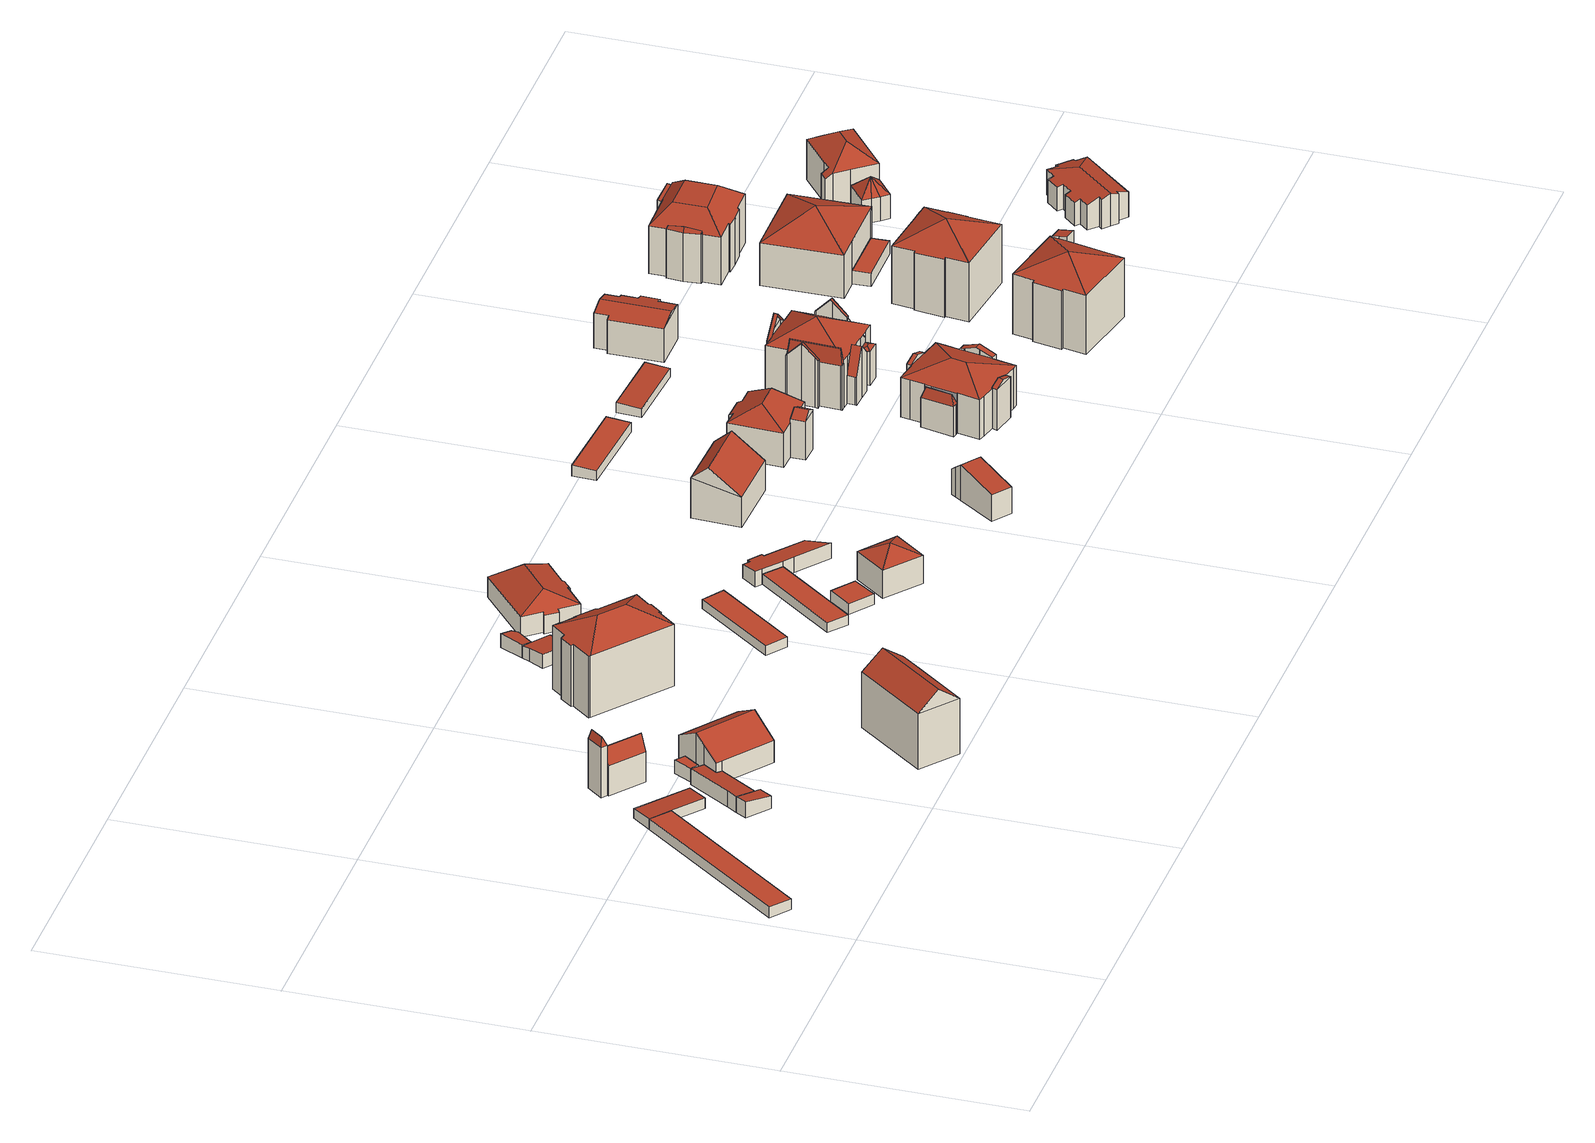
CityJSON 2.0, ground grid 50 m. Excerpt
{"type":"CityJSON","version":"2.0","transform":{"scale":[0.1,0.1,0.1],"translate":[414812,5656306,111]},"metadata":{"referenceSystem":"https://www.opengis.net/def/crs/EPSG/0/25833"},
"CityObjects":{
"building1":{"type":"Building","attributes":{"Dachtyp_tdc":"tdcPolyFlatRoof","Gemeindeschluessel":14612000,"Dachneigung":0,"QualitaetDacherkennung":62,"Geometrietyp2DReferenz":"3000","measuredHeight":2.33,"function":"31001_2463","roofType":"1000"},"geometry":[{"type":"Solid","lod":"2","boundaries":[[[[0,1,2,3]],[[1,4,5,2]],[[4,6,7,5]],[[6,0,3,7]],[[6,4,1,0]],[[3,2,5,7]]]],"semantics":{"surfaces":[{"type":"WallSurface"},{"type":"RoofSurface"},{"type":"GroundSurface"}],"values":[[0,0,0,0,1,2]]}}]},
"building2":{"type":"Building","attributes":{"Dachtyp_tdc":"tdcPolyFlatRoof","Gemeindeschluessel":14612000,"Dachneigung":3.38,"QualitaetDacherkennung":82,"Geometrietyp2DReferenz":"3000","measuredHeight":2.4,"function":"31001_2463","roofType":"2100"},"geometry":[{"type":"Solid","lod":"2","boundaries":[[[[6,8,9,7]],[[8,10,11,9]],[[10,12,13,11]],[[12,0,3,13]],[[0,6,7,3]],[[0,12,10,8,6]],[[7,9,11,13,3]]]],"semantics":{"surfaces":[{"type":"WallSurface"},{"type":"RoofSurface"},{"type":"GroundSurface"}],"values":[[0,0,0,0,0,1,2]]}}]},
"building3":{"type":"Building","attributes":{"Dachtyp_tdc":"tdcPolyFlatRoof","Gemeindeschluessel":14612000,"Dachneigung":6.93,"QualitaetDacherkennung":72,"Geometrietyp2DReferenz":"3000","measuredHeight":3.53,"function":"31001_9998","roofType":"2100"},"geometry":[{"type":"Solid","lod":"2","boundaries":[[[[14,15,16,17]],[[15,18,19,16]],[[18,20,21,19]],[[20,22,23,21]],[[22,14,17,23]],[[22,20,18,15,14]],[[17,16,19,21,23]]]],"semantics":{"surfaces":[{"type":"WallSurface"},{"type":"RoofSurface"},{"type":"GroundSurface"}],"values":[[0,0,0,0,0,1,2]]}}]},
"building4":{"type":"Building","attributes":{"Dachtyp_tdc":"tdcPolyFlatRoof","Gemeindeschluessel":14612000,"Dachneigung":7.24,"QualitaetDacherkennung":75,"Geometrietyp2DReferenz":"3000","measuredHeight":3.55,"function":"31001_9998","roofType":"2100"},"geometry":[{"type":"Solid","lod":"2","boundaries":[[[[24,18,19,25]],[[18,26,16,19]],[[26,27,28,16]],[[27,29,30,28]],[[29,31,32,30]],[[31,33,34,32]],[[33,35,36,34]],[[35,24,25,36]],[[35,33,31,29,27,26,18,24]],[[25,19,16,28,30,32,34,36]]]],"semantics":{"surfaces":[{"type":"WallSurface"},{"type":"RoofSurface"},{"type":"GroundSurface"}],"values":[[0,0,0,0,0,0,0,0,1,2]]}}]},
"building5":{"type":"Building","attributes":{"Dachtyp_tdc":"tdcFreeFormRoof","Gemeindeschluessel":14612000,"Dachneigung":65.72,"QualitaetDacherkennung":9,"Geometrietyp2DReferenz":"3000","measuredHeight":13.02,"function":"31001_9998","roofType":"5000"},"geometry":[{"type":"Solid","lod":"2","boundaries":[[[[37,38,39,40]],[[38,41,42,39]],[[41,43,44,42]],[[43,37,40,44]],[[45,43,41]],[[46,45,41,38]],[[46,38,37]],[[45,46,37,43]],[[40,39,42,44]]]],"semantics":{"surfaces":[{"type":"WallSurface"},{"type":"RoofSurface"},{"type":"GroundSurface"}],"values":[[0,0,0,0,1,1,0,1,2]]}}]},
"building6":{"type":"Building","attributes":{"Dachtyp_tdc":"tdcFreeFormRoof","Gemeindeschluessel":14612000,"Dachneigung":68.62,"QualitaetDacherkennung":9,"Geometrietyp2DReferenz":"3000","measuredHeight":10.22,"function":"31001_9998","roofType":"5000"},"geometry":[{"type":"Solid","lod":"2","boundaries":[[[[47,48,42,49]],[[48,50,39,42]],[[50,51,52,39]],[[51,53,54,52]],[[53,47,49,54]],[[55,51,50,56]],[[53,55,56,48,47]],[[50,48,56]],[[53,51,55]],[[49,42,39,52,54]]]],"semantics":{"surfaces":[{"type":"WallSurface"},{"type":"RoofSurface"},{"type":"GroundSurface"}],"values":[[0,0,0,0,0,1,1,0,0,2]]}}]},
"building7":{"type":"Building","attributes":{"Dachtyp_tdc":"tdcPolyFlatRoof","Gemeindeschluessel":14612000,"Dachneigung":0,"QualitaetDacherkennung":69,"Geometrietyp2DReferenz":"3000","measuredHeight":3.12,"function":"31001_9998","roofType":"1000"},"geometry":[{"type":"Solid","lod":"2","boundaries":[[[[29,57,58,59]],[[57,60,61,58]],[[60,62,63,61]],[[62,29,59,63]],[[62,60,57,29]],[[59,58,61,63]]]],"semantics":{"surfaces":[{"type":"WallSurface"},{"type":"RoofSurface"},{"type":"GroundSurface"}],"values":[[0,0,0,0,1,2]]}}]},
"building8":{"type":"Building","attributes":{"Dachtyp_tdc":"tdcGableRoof","Gemeindeschluessel":14612000,"Dachneigung":30.15,"QualitaetDacherkennung":84,"Geometrietyp2DReferenz":"3000","measuredHeight":8.69,"function":"31001_9998","roofType":"3100"},"geometry":[{"type":"Solid","lod":"2","boundaries":[[[[64,65,66,67]],[[65,68,69,66]],[[68,70,71,69]],[[70,72,73,71]],[[72,74,75,73]],[[74,76,77,75]],[[76,78,79,77]],[[78,64,67,79]],[[74,72,70,68,65,64]],[[64,78,76,74]],[[67,66,69,71,73,75,77,79]]]],"semantics":{"surfaces":[{"type":"WallSurface"},{"type":"RoofSurface"},{"type":"GroundSurface"}],"values":[[0,0,0,0,0,0,0,0,1,1,2]]}}]},
"building9":{"type":"Building","attributes":{"Dachtyp_tdc":"tdcFreeFormRoof","Gemeindeschluessel":14612000,"Dachneigung":37.11,"QualitaetDacherkennung":81,"Geometrietyp2DReferenz":"3000","measuredHeight":16.28,"function":"31001_9998","roofType":"5000"},"geometry":[{"type":"Solid","lod":"2","boundaries":[[[[80,81,82,83]],[[81,84,85,82]],[[84,86,87,85]],[[86,88,89,87]],[[88,90,91,89]],[[90,92,93,91]],[[92,80,83,93]],[[94,95,81,80]],[[86,84,95,94,92,90,88]],[[80,92,94]],[[84,81,95]],[[83,82,85,87,89,91,93]]]],"semantics":{"surfaces":[{"type":"WallSurface"},{"type":"RoofSurface"},{"type":"GroundSurface"}],"values":[[0,0,0,0,0,0,0,1,1,0,0,2]]}}]},
"building10":{"type":"Building","attributes":{"Dachtyp_tdc":"tdcHipRoof","Gemeindeschluessel":14612000,"Dachneigung":28.45,"QualitaetDacherkennung":73,"Geometrietyp2DReferenz":"3000","measuredHeight":17.47,"function":"31001_9998","roofType":"3200"},"geometry":[{"type":"Solid","lod":"2","boundaries":[[[[96,97,98,99]],[[97,100,101,98]],[[100,102,103,101]],[[102,104,105,103]],[[104,106,107,105]],[[106,108,109,107]],[[108,110,111,109]],[[110,112,113,111]],[[112,114,115,113]],[[114,116,117,115]],[[116,118,119,117]],[[118,120,121,119]],[[120,122,123,121]],[[122,124,125,123]],[[124,126,127,125]],[[126,128,129,127]],[[128,130,131,129]],[[130,132,133,131]],[[132,134,135,133]],[[134,96,99,135]],[[130,128,126,124,122,120,118,136]],[[116,114,112,110,108,106,137]],[[118,116,137,136]],[[106,104,102,100,97,96,134,132,130,136,137]],[[99,98,101,103,105,107,109,111,113,115,117,119,121,123,125,127,129,131,133,135]]]],"semantics":{"surfaces":[{"type":"WallSurface"},{"type":"RoofSurface"},{"type":"GroundSurface"}],"values":[[0,0,0,0,0,0,0,0,0,0,0,0,0,0,0,0,0,0,0,0,1,1,1,1,2]]}}]},
"building11":{"type":"Building","attributes":{"Dachtyp_tdc":"tdcPolyFlatRoof","Gemeindeschluessel":14612000,"Dachneigung":4.74,"QualitaetDacherkennung":60,"Geometrietyp2DReferenz":"3000","measuredHeight":3.16,"function":"31001_9998","roofType":"2100"},"geometry":[{"type":"Solid","lod":"2","boundaries":[[[[138,139,140,141,142,143,144,145,146]],[[147,148,149,150,151,152,153,154,155]],[[146,145,148,147]],[[145,144,149,148]],[[144,143,150,149]],[[143,142,151,150]],[[142,141,152,151]],[[141,140,153,152]],[[140,139,154,153]],[[139,138,155,154]],[[138,146,147,155]]]],"semantics":{"surfaces":[{"type":"RoofSurface"},{"type":"GroundSurface"},{"type":"WallSurface"}],"values":[[0,1,2,2,2,2,2,2,2,2,2]]}}]},
"building12":{"type":"Building","attributes":{"Dachtyp_tdc":"tdcPolyFlatRoof","Gemeindeschluessel":14612000,"Dachneigung":6.31,"QualitaetDacherkennung":69,"Geometrietyp2DReferenz":"3000","measuredHeight":3.09,"function":"31001_9998","roofType":"2100"},"geometry":[{"type":"Solid","lod":"2","boundaries":[[[[156,157,150,151]],[[157,158,159,150]],[[158,160,161,159]],[[160,162,163,161]],[[162,156,151,163]],[[162,160,158,157,156]],[[151,150,159,161,163]]]],"semantics":{"surfaces":[{"type":"WallSurface"},{"type":"RoofSurface"},{"type":"GroundSurface"}],"values":[[0,0,0,0,0,1,2]]}}]},
"building13":{"type":"Building","attributes":{"Dachtyp_tdc":"tdcPolyFlatRoof","Gemeindeschluessel":14612000,"Dachneigung":2.69,"QualitaetDacherkennung":79,"Geometrietyp2DReferenz":"3000","measuredHeight":2.33,"function":"31001_2463","roofType":"2100"},"geometry":[{"type":"Solid","lod":"2","boundaries":[[[[164,165,166,167]],[[165,168,169,166]],[[168,170,171,169]],[[170,164,167,171]],[[170,168,165,164]],[[167,166,169,171]]]],"semantics":{"surfaces":[{"type":"WallSurface"},{"type":"RoofSurface"},{"type":"GroundSurface"}],"values":[[0,0,0,0,1,2]]}}]},
"building14":{"type":"Building","attributes":{"Gemeindeschluessel":14612000,"Geometrietyp2DReferenz":"3000","function":"31001_9998","roofType":"9999"},"children":["building14-1","building14-2"]},
"building14-1":{"type":"BuildingPart","attributes":{"Dachtyp_tdc":"tdcHipRoof","Dachneigung":27.41,"QualitaetDacherkennung":85,"Geometrietyp2DReferenz":"3000","measuredHeight":7.79,"roofType":"3200"},"parents":["building14"],"geometry":[{"type":"MultiSurface","lod":"2","boundaries":[[[172,173,174,175]],[[173,176,177,174]],[[176,178,179,177]],[[178,180,181,179]],[[180,182,183,181]],[[182,184,185,183]],[[184,186,187,185]],[[186,188,189,187]],[[188,190,191,189]],[[190,192,193,191]],[[194,195,196,197]],[[195,198,199,196]],[[198,200,201,199]],[[200,172,175,201]],[[186,184,182,180,178,176,202]],[[195,194,192,190,188,203]],[[176,173,172,200,198,195,203,202]],[[188,186,202,203]],[[175,174,177,179,181,183,185,187,189,191,193,197,196,199,201]]],"semantics":{"surfaces":[{"type":"WallSurface"},{"type":"RoofSurface"},{"type":"GroundSurface"}],"values":[0,0,0,0,0,0,0,0,0,0,0,0,0,0,1,1,1,1,2]}}]},
"building14-2":{"type":"BuildingPart","attributes":{"Dachtyp_tdc":"tdcPolyFlatRoof","Dachneigung":28.99,"QualitaetDacherkennung":50,"Geometrietyp2DReferenz":"3000","measuredHeight":4.67,"roofType":"2100"},"parents":["building14"],"geometry":[{"type":"MultiSurface","lod":"2","boundaries":[[[204,205,206,193,192]],[[205,207,208,206]],[[207,209,194,197,208]],[[209,207,205,204]],[[193,206,208,197]]],"semantics":{"surfaces":[{"type":"WallSurface"},{"type":"RoofSurface"},{"type":"GroundSurface"}],"values":[0,0,0,1,2]}}]},
"building15":{"type":"Building","attributes":{"Dachtyp_tdc":"tdcPolyFlatRoof","Gemeindeschluessel":14612000,"Dachneigung":0,"QualitaetDacherkennung":70,"Geometrietyp2DReferenz":"3000","measuredHeight":2.24,"function":"31001_2463","roofType":"1000"},"geometry":[{"type":"Solid","lod":"2","boundaries":[[[[210,211,212,213]],[[211,214,215,212]],[[214,216,217,215]],[[216,210,213,217]],[[216,214,211,210]],[[213,212,215,217]]]],"semantics":{"surfaces":[{"type":"WallSurface"},{"type":"RoofSurface"},{"type":"GroundSurface"}],"values":[[0,0,0,0,1,2]]}}]},
"building16":{"type":"Building","attributes":{"Dachtyp_tdc":"tdcPolyFlatRoof","Gemeindeschluessel":14612000,"Dachneigung":0,"QualitaetDacherkennung":82,"Geometrietyp2DReferenz":"3000","measuredHeight":2.35,"function":"31001_9998","roofType":"1000"},"geometry":[{"type":"Solid","lod":"2","boundaries":[[[[218,219,220,221]],[[219,222,223,220]],[[222,224,225,223]],[[224,218,221,225]],[[224,222,219,218]],[[221,220,223,225]]]],"semantics":{"surfaces":[{"type":"WallSurface"},{"type":"RoofSurface"},{"type":"GroundSurface"}],"values":[[0,0,0,0,1,2]]}}]},
"building17":{"type":"Building","attributes":{"Dachtyp_tdc":"tdcTentRoof","Gemeindeschluessel":14612000,"Dachneigung":28.38,"QualitaetDacherkennung":79,"Geometrietyp2DReferenz":"3000","measuredHeight":8.65,"function":"31001_9998","roofType":"3500"},"geometry":[{"type":"Solid","lod":"2","boundaries":[[[[226,227,228,229]],[[227,230,231,228]],[[230,232,233,231]],[[232,226,229,233]],[[227,226,234]],[[230,227,234]],[[232,230,234]],[[226,232,234]],[[229,228,231,233]]]],"semantics":{"surfaces":[{"type":"WallSurface"},{"type":"RoofSurface"},{"type":"GroundSurface"}],"values":[[0,0,0,0,1,1,1,1,2]]}}]},
"building18":{"type":"Building","attributes":{"Dachtyp_tdc":"tdcPolyFlatRoof","Gemeindeschluessel":14612000,"Dachneigung":5.98,"QualitaetDacherkennung":64,"Geometrietyp2DReferenz":"3000","measuredHeight":3.49,"function":"31001_9998","roofType":"2100"},"geometry":[{"type":"Solid","lod":"2","boundaries":[[[[235,236,237,238]],[[236,239,240,237]],[[239,241,242,240]],[[241,243,244,242]],[[243,245,246,244]],[[245,247,248,246]],[[247,249,250,248]],[[249,251,252,250]],[[251,253,254,252]],[[253,255,256,254]],[[255,235,238,256]],[[255,253,251,249,247,245,243,241,239,236,235]],[[238,237,240,242,244,246,248,250,252,254,256]]]],"semantics":{"surfaces":[{"type":"WallSurface"},{"type":"RoofSurface"},{"type":"GroundSurface"}],"values":[[0,0,0,0,0,0,0,0,0,0,0,1,2]]}}]},
"building19":{"type":"Building","attributes":{"Dachtyp_tdc":"tdcGableRoof","Gemeindeschluessel":14612000,"Dachneigung":38.38,"QualitaetDacherkennung":42,"Geometrietyp2DReferenz":"3000","measuredHeight":12.03,"function":"31001_9998","roofType":"3100"},"geometry":[{"type":"Solid","lod":"2","boundaries":[[[[257,258,259,260]],[[258,261,262,259]],[[261,263,264,262]],[[263,257,260,264]],[[261,258,265]],[[257,263,266]],[[258,257,266,265]],[[263,261,265,266]],[[260,259,262,264]]]],"semantics":{"surfaces":[{"type":"WallSurface"},{"type":"RoofSurface"},{"type":"GroundSurface"}],"values":[[0,0,0,0,0,0,1,1,2]]}}]},
"building20":{"type":"Building","attributes":{"Dachtyp_tdc":"tdcGableRoof","Gemeindeschluessel":14612000,"Dachneigung":11.23,"QualitaetDacherkennung":9,"Geometrietyp2DReferenz":"3000","measuredHeight":7.99,"function":"31001_9998","roofType":"3100"},"geometry":[{"type":"Solid","lod":"2","boundaries":[[[[267,268,269,270,271,272,273,274]],[[275,276,268,267]],[[276,277,269,268]],[[277,278,270,269]],[[278,279,271,270]],[[279,280,272,271]],[[280,281,273,272]],[[281,282,274,273]],[[282,275,267,274]],[[280,279,278,277]],[[277,276,275,282,281,280]]]],"semantics":{"surfaces":[{"type":"GroundSurface"},{"type":"WallSurface"},{"type":"RoofSurface"}],"values":[[0,1,1,1,1,1,1,1,1,2,2]]}}]},
"building21":{"type":"Building","attributes":{"Dachtyp_tdc":"tdcPolyFlatRoof","Gemeindeschluessel":14612000,"Dachneigung":2.63,"QualitaetDacherkennung":69,"Geometrietyp2DReferenz":"3000","measuredHeight":2.4,"function":"31001_2463","roofType":"2100"},"geometry":[{"type":"Solid","lod":"2","boundaries":[[[[283,284,285,286]],[[284,287,288,285]],[[287,289,290,288]],[[289,283,286,290]],[[289,287,284,283]],[[286,285,288,290]]]],"semantics":{"surfaces":[{"type":"WallSurface"},{"type":"RoofSurface"},{"type":"GroundSurface"}],"values":[[0,0,0,0,1,2]]}}]},
"building22":{"type":"Building","attributes":{"Gemeindeschluessel":14612000,"Geometrietyp2DReferenz":"3000","function":"31001_9998","roofType":"9999"},"children":["building22-1","building22-2"]},
"building22-1":{"type":"BuildingPart","attributes":{"Dachtyp_tdc":"tdcGableRoof","Dachneigung":32.02,"QualitaetDacherkennung":70,"Geometrietyp2DReferenz":"3000","measuredHeight":9.95,"roofType":"3100"},"parents":["building22"],"geometry":[{"type":"MultiSurface","lod":"2","boundaries":[[[291,292,293]],[[291,294,295,292]],[[294,296,297,295]],[[296,298,299,300,297]],[[298,296,301,302]],[[303,304,302,301]],[[298,302,304,291]],[[291,304,303,294]],[[294,303,301,296]],[[300,292,295,297]]],"semantics":{"surfaces":[{"type":"WallSurface"},{"type":"RoofSurface"},{"type":"GroundSurface"}],"values":[0,0,0,0,1,1,0,0,0,2]}}]},
"building22-2":{"type":"BuildingPart","attributes":{"Dachtyp_tdc":"tdcFreeFormRoof","Dachneigung":32.27,"QualitaetDacherkennung":68,"Geometrietyp2DReferenz":"3000","measuredHeight":11.32,"roofType":"5000"},"parents":["building22"],"geometry":[{"type":"MultiSurface","lod":"2","boundaries":[[[299,305,306,300]],[[305,307,308,306]],[[307,309,310,308]],[[309,311,312,310]],[[311,313,314,312]],[[313,315,316,314]],[[315,317,318,316]],[[317,319,320,318]],[[319,293,292,320]],[[319,317,321]],[[317,315,313,311,309,307,322,321]],[[307,305,322]],[[305,299,293,319,321,322]],[[300,306,308,310,312,314,316,318,320,292]]],"semantics":{"surfaces":[{"type":"WallSurface"},{"type":"RoofSurface"},{"type":"GroundSurface"}],"values":[0,0,0,0,0,0,0,0,0,1,1,1,1,2]}}]},
"building23":{"type":"Building","attributes":{"Gemeindeschluessel":14612000,"Geometrietyp2DReferenz":"3000","function":"31001_9998","roofType":"9999"},"children":["building23-1","building23-2","building23-3","building23-4","building23-5"]},
"building23-1":{"type":"BuildingPart","attributes":{"Dachtyp_tdc":"tdcFreeFormRoof","Dachneigung":71.74,"QualitaetDacherkennung":34,"Geometrietyp2DReferenz":"3000","measuredHeight":8.92,"roofType":"5000"},"parents":["building23"],"geometry":[{"type":"MultiSurface","lod":"2","boundaries":[[[323,324,325,326]],[[324,327,328,325]],[[329,330,331,332]],[[330,333,334,331]],[[333,323,326,334]],[[335,336,329,327]],[[327,324,323,335]],[[336,335,323,333]],[[333,330,329,336]],[[326,325,328,332,331,334]]],"semantics":{"surfaces":[{"type":"WallSurface"},{"type":"RoofSurface"},{"type":"GroundSurface"}],"values":[0,0,0,0,0,1,1,1,1,2]}}]},
"building23-2":{"type":"BuildingPart","attributes":{"Dachtyp_tdc":"tdcHipRoof","Dachneigung":19.64,"QualitaetDacherkennung":79,"Geometrietyp2DReferenz":"3000","measuredHeight":11.51,"roofType":"3200"},"parents":["building23"],"geometry":[{"type":"MultiSurface","lod":"2","boundaries":[[[328,337,338,339,340,341,342,343,344,345,346,347,348,349,350,351,352,353,354,332]],[[355,356,342,341]],[[356,357,343,342]],[[357,358,344,343]],[[359,360,347,346]],[[360,361,348,347]],[[361,362,349,348]],[[363,364,352,351]],[[364,365,353,352]],[[365,366,354,353]],[[366,367,329,332,354]],[[365,364,363,368,362,361,360,369]],[[356,355,370,371,372]],[[360,359,373,358,357,356,372,369]],[[371,374,375,376,367,366,365,369,372]],[[376,375,337,328,327]],[[375,374,338,337]],[[374,371,339,338]],[[371,370,340,339]]],"semantics":{"surfaces":[{"type":"GroundSurface"},{"type":"WallSurface"},{"type":"RoofSurface"}],"values":[0,1,1,1,1,1,1,1,1,1,1,2,2,2,2,1,1,1,1]}}]},
"building23-3":{"type":"BuildingPart","attributes":{"Dachtyp_tdc":"tdcGableRoof","Dachneigung":20.55,"QualitaetDacherkennung":45,"Geometrietyp2DReferenz":"3000","measuredHeight":10.06,"roofType":"3100"},"parents":["building23"],"geometry":[{"type":"MultiSurface","lod":"2","boundaries":[[[377,378,379,349,362]],[[378,380,381,379]],[[380,382,363,351,381]],[[383,384,385,386]],[[387,382,380,386,385]],[[377,384,383,378]],[[387,385,384,377]],[[378,383,386,380]],[[349,379,381,351,350]]],"semantics":{"surfaces":[{"type":"WallSurface"},{"type":"RoofSurface"},{"type":"GroundSurface"}],"values":[0,0,0,1,1,0,0,0,2]}}]},
"building23-4":{"type":"BuildingPart","attributes":{"Dachtyp_tdc":"tdcGableRoof","Dachneigung":20.48,"QualitaetDacherkennung":69,"Geometrietyp2DReferenz":"3000","measuredHeight":10.44,"roofType":"3100"},"parents":["building23"],"geometry":[{"type":"MultiSurface","lod":"2","boundaries":[[[388,389,390,344,358]],[[389,391,392,390]],[[391,393,394,392]],[[393,395,396,394]],[[395,397,398,396]],[[397,399,359,346,398]],[[395,393,391,389,388,400]],[[400,399,397,395]],[[345,344,390,392,394,396,398,346]]],"semantics":{"surfaces":[{"type":"WallSurface"},{"type":"RoofSurface"},{"type":"GroundSurface"}],"values":[0,0,0,0,0,0,1,1,2]}}]},
"building23-5":{"type":"BuildingPart","attributes":{"Dachtyp_tdc":"tdcGableRoof","Dachneigung":20.43,"QualitaetDacherkennung":37,"Geometrietyp2DReferenz":"3000","measuredHeight":10.08,"roofType":"3100"},"parents":["building23"],"geometry":[{"type":"MultiSurface","lod":"2","boundaries":[[[401,402,403,340,370]],[[402,404,405,403]],[[404,406,355,341,405]],[[404,402,407]],[[401,406,408]],[[402,401,408,407]],[[406,404,407,408]],[[340,403,405,341]]],"semantics":{"surfaces":[{"type":"WallSurface"},{"type":"RoofSurface"},{"type":"GroundSurface"}],"values":[0,0,0,0,0,1,1,2]}}]},
"building24":{"type":"Building","attributes":{"Dachtyp_tdc":"tdcPolyFlatRoof","Gemeindeschluessel":14612000,"Dachneigung":3,"QualitaetDacherkennung":87,"Geometrietyp2DReferenz":"3000","measuredHeight":2.35,"function":"31001_2463","roofType":"2100"},"geometry":[{"type":"Solid","lod":"2","boundaries":[[[[409,410,411,412]],[[410,413,414,411]],[[413,415,416,414]],[[415,409,412,416]],[[415,413,410,409]],[[412,411,414,416]]]],"semantics":{"surfaces":[{"type":"WallSurface"},{"type":"RoofSurface"},{"type":"GroundSurface"}],"values":[[0,0,0,0,1,2]]}}]},
"building25":{"type":"Building","attributes":{"Gemeindeschluessel":14612000,"Geometrietyp2DReferenz":"3000","function":"31001_9998","roofType":"9999"},"children":["building25-1","building25-2","building25-3","building25-4","building25-5","building25-6","building25-7"]},
"building25-1":{"type":"BuildingPart","attributes":{"Dachtyp_tdc":"tdcFreeFormRoof","Dachneigung":20.09,"QualitaetDacherkennung":16,"Geometrietyp2DReferenz":"3000","measuredHeight":7.92,"roofType":"5000"},"parents":["building25"],"geometry":[{"type":"MultiSurface","lod":"2","boundaries":[[[417,418,419,420]],[[418,421,422,419]],[[421,423,424,422]],[[425,423,421]],[[426,425,421,418]],[[426,418,417]],[[425,426,417,423]],[[419,422,424,420]]],"semantics":{"surfaces":[{"type":"WallSurface"},{"type":"RoofSurface"},{"type":"GroundSurface"}],"values":[0,0,0,1,1,1,1,2]}}]},
"building25-2":{"type":"BuildingPart","attributes":{"Dachtyp_tdc":"tdcFreeFormRoof","Dachneigung":82.43,"QualitaetDacherkennung":57,"Geometrietyp2DReferenz":"3000","measuredHeight":13.72,"roofType":"5000"},"parents":["building25"],"geometry":[{"type":"MultiSurface","lod":"2","boundaries":[[[427,428,429,430]],[[431,432,433,434]],[[432,435,436,433]],[[435,437,438,436]],[[431,428,439,440]],[[428,427,439]],[[427,441,437,435,432,440,439]],[[432,431,440]],[[438,442,430,429,434,433,436]]],"semantics":{"surfaces":[{"type":"WallSurface"},{"type":"RoofSurface"},{"type":"GroundSurface"}],"values":[0,0,0,0,1,1,1,1,2]}}]},
"building25-3":{"type":"BuildingPart","attributes":{"Dachtyp_tdc":"tdcGableRoof","Dachneigung":46.03,"QualitaetDacherkennung":40,"Geometrietyp2DReferenz":"3000","measuredHeight":13.81,"roofType":"3100"},"parents":["building25"],"geometry":[{"type":"MultiSurface","lod":"2","boundaries":[[[443,444,445,446]],[[444,447,448,445]],[[447,449,450,448]],[[447,444,451]],[[444,443,452,453,451]],[[449,447,451,453,454]],[[446,445,448,450]]],"semantics":{"surfaces":[{"type":"WallSurface"},{"type":"RoofSurface"},{"type":"GroundSurface"}],"values":[0,0,0,0,1,1,2]}}]},
"building25-4":{"type":"BuildingPart","attributes":{"Dachtyp_tdc":"tdcGableRoof","Dachneigung":61.33,"QualitaetDacherkennung":14,"Geometrietyp2DReferenz":"3000","measuredHeight":11.61,"roofType":"3100"},"parents":["building25"],"geometry":[{"type":"MultiSurface","lod":"2","boundaries":[[[455,456,457,458]],[[456,459,460,457]],[[459,461,462,460]],[[461,463,464,462]],[[463,465,466,464]],[[467,455,458,468]],[[469,470,465,463,461,459]],[[459,456,455,467,471,469]],[[458,457,460,462,464,466,472,468]]],"semantics":{"surfaces":[{"type":"WallSurface"},{"type":"RoofSurface"},{"type":"GroundSurface"}],"values":[0,0,0,0,0,0,1,1,2]}}]},
"building25-5":{"type":"BuildingPart","attributes":{"Dachtyp_tdc":"tdcTentRoof","Dachneigung":32.13,"QualitaetDacherkennung":49,"Geometrietyp2DReferenz":"3000","measuredHeight":14.82,"roofType":"3500"},"parents":["building25"],"geometry":[{"type":"MultiSurface","lod":"2","boundaries":[[[473,474,475,450,449]],[[474,476,477,475]],[[476,478,479,477]],[[480,481,420,482,483]],[[481,417,420]],[[484,424,423]],[[484,485,468,424]],[[485,467,468]],[[486,466,465]],[[486,487,431,434,466]],[[488,489,490,429,428]],[[489,491,446,490]],[[491,443,446]],[[480,492,493,478,476,494]],[[487,486,470,495,471,485,484,481,480,494]],[[489,488,487,494]],[[476,474,473,454,452,491,489,494]],[[450,475,477,479,496,482,420,424,468,472,466,434,429,490,446]]],"semantics":{"surfaces":[{"type":"WallSurface"},{"type":"RoofSurface"},{"type":"GroundSurface"}],"values":[0,0,0,0,0,0,0,0,0,0,0,0,0,1,1,1,1,2]}}]},
"building25-6":{"type":"BuildingPart","attributes":{"Dachtyp_tdc":"tdcGableRoof","Dachneigung":44.98,"QualitaetDacherkennung":88,"Geometrietyp2DReferenz":"3000","measuredHeight":13.79,"roofType":"3100"},"parents":["building25"],"geometry":[{"type":"MultiSurface","lod":"2","boundaries":[[[497,498,499,438,437]],[[498,500,501,499]],[[500,502,503,501]],[[502,504,505,503]],[[504,506,507,505]],[[506,508,427,430,507]],[[502,500,498,497,509]],[[509,508,506,504,502]],[[430,442,438,499,501,503,505,507]]],"semantics":{"surfaces":[{"type":"WallSurface"},{"type":"RoofSurface"},{"type":"GroundSurface"}],"values":[0,0,0,0,0,0,1,1,2]}}]},
"building25-7":{"type":"BuildingPart","attributes":{"Dachtyp_tdc":"tdcGableRoof","Dachneigung":45.85,"QualitaetDacherkennung":66,"Geometrietyp2DReferenz":"3000","measuredHeight":13.88,"roofType":"3100"},"parents":["building25"],"geometry":[{"type":"MultiSurface","lod":"2","boundaries":[[[510,483,482,511]],[[512,513,514,479,478]],[[513,515,516,514]],[[515,517,518,516]],[[517,519,520,518]],[[519,510,511,520]],[[515,513,512,521]],[[521,492,483,510,519,517,515]],[[511,482,496,479,514,516,518,520]]],"semantics":{"surfaces":[{"type":"WallSurface"},{"type":"RoofSurface"},{"type":"GroundSurface"}],"values":[0,0,0,0,0,0,1,1,2]}}]},
"building26":{"type":"Building","attributes":{"Dachtyp_tdc":"tdcFreeFormRoof","Gemeindeschluessel":14612000,"Dachneigung":13.93,"QualitaetDacherkennung":90,"Geometrietyp2DReferenz":"3000","measuredHeight":8.88,"function":"31001_9998","roofType":"5000"},"geometry":[{"type":"Solid","lod":"2","boundaries":[[[[522,523,524,525]],[[523,526,527,524]],[[526,528,529,527]],[[528,530,531,529]],[[530,532,533,531]],[[532,534,535,533]],[[534,536,537,535]],[[536,538,539,537]],[[538,540,541,539]],[[540,542,543,541]],[[542,544,545,543]],[[544,546,547,545]],[[546,548,549,547]],[[548,550,551,549]],[[550,522,525,551]],[[552,553,523,522,550,548,546,544]],[[534,532,530,528,526,553,552,542,540,538,536]],[[526,523,553]],[[544,542,552]],[[525,524,527,529,531,533,535,537,539,541,543,545,547,549,551]]]],"semantics":{"surfaces":[{"type":"WallSurface"},{"type":"RoofSurface"},{"type":"GroundSurface"}],"values":[[0,0,0,0,0,0,0,0,0,0,0,0,0,0,0,1,1,0,0,2]]}}]},
"building27":{"type":"Building","attributes":{"Gemeindeschluessel":14612000,"Geometrietyp2DReferenz":"3000","function":"31001_9998","roofType":"9999"},"children":["building27-1","building27-2"]},
"building27-1":{"type":"BuildingPart","attributes":{"Dachtyp_tdc":"tdcPolyFlatRoof","Dachneigung":11.61,"QualitaetDacherkennung":45,"Geometrietyp2DReferenz":"3000","measuredHeight":14.33,"roofType":"2100"},"parents":["building27"],"geometry":[{"type":"MultiSurface","lod":"2","boundaries":[[[554,555,556,557,558]],[[555,559,560,556]],[[559,561,562,563,560]],[[559,555,554,561]],[[563,557,556,560]]],"semantics":{"surfaces":[{"type":"WallSurface"},{"type":"RoofSurface"},{"type":"GroundSurface"}],"values":[0,0,0,1,2]}}]},
"building27-2":{"type":"BuildingPart","attributes":{"Dachtyp_tdc":"tdcTentRoof","Dachneigung":23.36,"QualitaetDacherkennung":53,"Geometrietyp2DReferenz":"3000","measuredHeight":16.71,"roofType":"3500"},"parents":["building27"],"geometry":[{"type":"MultiSurface","lod":"2","boundaries":[[[564,565,566,567]],[[565,558,557,566]],[[568,569,570]],[[571,572,573,574,575,568,570]],[[565,564,576,577,571,570]],[[569,562,558,565,570]],[[563,578,579,580,581,582,583,584,585,586,567,566,557]],[[562,569,578,563]],[[569,568,579,578]],[[568,575,580,579]],[[575,574,581,580]],[[574,573,582,581]],[[573,572,583,582]],[[572,571,584,583]],[[571,577,585,584]],[[577,576,586,585]],[[576,564,567,586]]],"semantics":{"surfaces":[{"type":"WallSurface"},{"type":"RoofSurface"},{"type":"GroundSurface"}],"values":[0,0,1,1,1,1,2,0,0,0,0,0,0,0,0,0,0]}}]},
"building28":{"type":"Building","attributes":{"Dachtyp_tdc":"tdcTentRoof","Gemeindeschluessel":14612000,"Dachneigung":25.2,"QualitaetDacherkennung":65,"Geometrietyp2DReferenz":"3000","measuredHeight":16.75,"function":"31001_9998","roofType":"3500"},"geometry":[{"type":"Solid","lod":"2","boundaries":[[[[587,588,589,590]],[[588,591,592,589]],[[591,593,594,592]],[[593,595,596,594]],[[595,597,598,596]],[[597,599,600,598]],[[599,601,602,600]],[[601,603,604,602]],[[603,605,606,604]],[[605,607,608,606]],[[607,609,610,608]],[[609,611,612,610]],[[611,613,614,612]],[[613,615,616,614]],[[615,587,590,616]],[[599,597,595,593,591,617]],[[609,607,605,603,601,599,617]],[[611,609,617]],[[591,588,587,615,613,611,617]],[[590,589,592,594,596,598,600,602,604,606,608,610,612,614,616]]]],"semantics":{"surfaces":[{"type":"WallSurface"},{"type":"RoofSurface"},{"type":"GroundSurface"}],"values":[[0,0,0,0,0,0,0,0,0,0,0,0,0,0,0,1,1,1,1,2]]}}]},
"building29":{"type":"Building","attributes":{"Dachtyp_tdc":"tdcPolyFlatRoof","Gemeindeschluessel":14612000,"Dachneigung":0,"QualitaetDacherkennung":78,"Geometrietyp2DReferenz":"3000","measuredHeight":3,"function":"31001_9998","roofType":"1000"},"geometry":[{"type":"Solid","lod":"2","boundaries":[[[[618,619,620,621]],[[619,622,623,620]],[[622,624,625,623]],[[624,618,621,625]],[[624,622,619,618]],[[621,620,623,625]]]],"semantics":{"surfaces":[{"type":"WallSurface"},{"type":"RoofSurface"},{"type":"GroundSurface"}],"values":[[0,0,0,0,1,2]]}}]},
"building30":{"type":"Building","attributes":{"Dachtyp_tdc":"tdcFreeFormRoof","Gemeindeschluessel":14612000,"Dachneigung":27.63,"QualitaetDacherkennung":60,"Geometrietyp2DReferenz":"3000","measuredHeight":14.03,"function":"31001_9998","roofType":"5000"},"geometry":[{"type":"Solid","lod":"2","boundaries":[[[[626,627,628,629]],[[627,630,631,628]],[[630,632,623,631]],[[632,633,620,623]],[[633,634,635,620]],[[634,626,629,635]],[[636,627,626]],[[630,627,636]],[[632,630,636,634,633]],[[634,636,626]],[[629,628,631,623,620,635]]]],"semantics":{"surfaces":[{"type":"WallSurface"},{"type":"RoofSurface"},{"type":"GroundSurface"}],"values":[[0,0,0,0,0,0,1,1,1,1,2]]}}]},
"building31":{"type":"Building","attributes":{"Gemeindeschluessel":14612000,"Geometrietyp2DReferenz":"3000","function":"31001_9998","roofType":"9999"},"children":["building31-1","building31-2","building31-3","building31-4"]},
"building31-1":{"type":"BuildingPart","attributes":{"Dachtyp_tdc":"tdcPolyFlatRoof","Dachneigung":3.15,"QualitaetDacherkennung":31,"Geometrietyp2DReferenz":"3000","measuredHeight":9.18,"roofType":"2100"},"parents":["building31"],"geometry":[{"type":"MultiSurface","lod":"2","boundaries":[[[637,638,639,640]],[[638,641,642,639]],[[641,643,644,642]],[[643,645,646,644]],[[643,641,638,637,645]],[[646,640,639,642,644]]],"semantics":{"surfaces":[{"type":"WallSurface"},{"type":"RoofSurface"},{"type":"GroundSurface"}],"values":[0,0,0,0,1,2]}}]},
"building31-2":{"type":"BuildingPart","attributes":{"Dachtyp_tdc":"tdcPolyFlatRoof","Dachneigung":12.45,"QualitaetDacherkennung":26,"Geometrietyp2DReferenz":"3000","measuredHeight":10.63,"roofType":"2100"},"parents":["building31"],"geometry":[{"type":"MultiSurface","lod":"2","boundaries":[[[647,648,649,650]],[[648,651,652,649]],[[651,653,654,652]],[[653,651,648,647]],[[650,649,652,654]]],"semantics":{"surfaces":[{"type":"WallSurface"},{"type":"RoofSurface"},{"type":"GroundSurface"}],"values":[0,0,0,1,2]}}]},
"building31-3":{"type":"BuildingPart","attributes":{"Dachtyp_tdc":"tdcFreeFormRoof","Dachneigung":64.93,"QualitaetDacherkennung":47,"Geometrietyp2DReferenz":"3000","measuredHeight":12.08,"roofType":"5000"},"parents":["building31"],"geometry":[{"type":"MultiSurface","lod":"2","boundaries":[[[655,656,657,658,659]],[[656,660,661,657]],[[660,662,663,661]],[[662,664,665,666,663]],[[667,664,662]],[[668,667,662,660]],[[669,668,660,656]],[[669,656,655]],[[667,668,669,655,664]],[[658,657,661,663,666]]],"semantics":{"surfaces":[{"type":"WallSurface"},{"type":"RoofSurface"},{"type":"GroundSurface"}],"values":[0,0,0,0,1,1,1,0,1,2]}}]},
"building31-4":{"type":"BuildingPart","attributes":{"Dachtyp_tdc":"tdcCutTentRoof","Dachneigung":45.3,"QualitaetDacherkennung":52,"Geometrietyp2DReferenz":"3000","measuredHeight":15.03,"roofType":"9999"},"parents":["building31"],"geometry":[{"type":"MultiSurface","lod":"2","boundaries":[[[670,671,672,673]],[[671,674,675,672]],[[674,676,677,675]],[[676,678,679,677]],[[678,680,681,679]],[[680,659,658,681]],[[665,682,683,666]],[[682,684,647,650,683]],[[685,686,640,654,653]],[[687,688,686,685,689,690]],[[680,678,676,674,671,670,687,690,691]],[[682,665,659,680,691,692]],[[685,684,682,692,689]],[[692,691,690,689]],[[640,646,693,673,672,675,677,679,681,658,666,683,650,654]],[[686,637,640]],[[688,646,645]],[[688,687,693,646]],[[687,670,673,693]]],"semantics":{"surfaces":[{"type":"WallSurface"},{"type":"RoofSurface"},{"type":"GroundSurface"}],"values":[0,0,0,0,0,0,0,0,0,1,1,1,1,1,2,0,0,0,0]}}]},
"building32":{"type":"Building","attributes":{"Dachtyp_tdc":"tdcFreeFormRoof","Gemeindeschluessel":14612000,"Dachneigung":46.78,"QualitaetDacherkennung":13,"Geometrietyp2DReferenz":"3000","measuredHeight":8.5,"function":"31001_9998","roofType":"5000"},"geometry":[{"type":"Solid","lod":"2","boundaries":[[[[694,695,696,697]],[[695,698,699,696]],[[698,700,701,699]],[[700,702,703,701]],[[702,704,705,703]],[[704,694,697,705]],[[706,704,702]],[[706,702,700]],[[706,700,698]],[[706,694,704]],[[706,695,694]],[[695,706,698]],[[697,696,699,701,703,705]]]],"semantics":{"surfaces":[{"type":"WallSurface"},{"type":"RoofSurface"},{"type":"GroundSurface"}],"values":[[0,0,0,0,0,0,1,1,1,1,1,1,2]]}}]},
"building33":{"type":"Building","attributes":{"Dachtyp_tdc":"tdcHipAndGableRoof","Gemeindeschluessel":14612000,"Dachneigung":19.74,"QualitaetDacherkennung":56,"Geometrietyp2DReferenz":"3000","measuredHeight":7.29,"function":"31001_9998","roofType":"5000"},"geometry":[{"type":"Solid","lod":"2","boundaries":[[[[707,708,709,710]],[[708,711,712,709]],[[711,713,714,712]],[[713,715,716,714]],[[715,717,718,716]],[[717,719,720,718]],[[719,721,722,720]],[[721,723,724,722]],[[723,725,726,724]],[[725,727,728,726]],[[727,729,730,728]],[[729,731,732,730]],[[731,733,734,732]],[[733,735,736,734]],[[735,737,738,736]],[[737,739,740,738]],[[739,741,742,740]],[[741,743,744,742]],[[743,745,746,744]],[[745,747,748,746]],[[747,707,710,748]],[[743,741,739,737,735,733,749]],[[733,731,729,727,725,723,721,719,717,715,713,711,708,749]],[[708,707,747,745,743,749]],[[710,709,712,714,716,718,720,722,724,726,728,730,732,734,736,738,740,742,744,746,748]]]],"semantics":{"surfaces":[{"type":"WallSurface"},{"type":"RoofSurface"},{"type":"GroundSurface"}],"values":[[0,0,0,0,0,0,0,0,0,0,0,0,0,0,0,0,0,0,0,0,0,1,1,1,2]]}}]},
"building34":{"type":"Building","attributes":{"Gemeindeschluessel":14612000,"Geometrietyp2DReferenz":"3000","function":"31001_9998","roofType":"9999"},"children":["building34-1","building34-2"]},
"building34-1":{"type":"BuildingPart","attributes":{"Dachtyp_tdc":"tdcHipRoof","Dachneigung":33.97,"QualitaetDacherkennung":74,"Geometrietyp2DReferenz":"3000","measuredHeight":12.37,"roofType":"3200"},"parents":["building34"],"geometry":[{"type":"MultiSurface","lod":"2","boundaries":[[[750,751,752,753]],[[751,754,755,752]],[[754,756,757,755]],[[756,758,757]],[[759,760,761]],[[759,762,763,760]],[[762,764,703,763]],[[764,765,701,703]],[[766,767,768,769]],[[767,770,771,768]],[[770,750,753,771]],[[766,765,764,772]],[[762,759,756,754,773]],[[764,762,773,772]],[[754,751,750,770,767,766,772,773]],[[753,752,755,757,760,763,703,701,769,768,771]],[[765,766,769,701]]],"semantics":{"surfaces":[{"type":"WallSurface"},{"type":"RoofSurface"},{"type":"GroundSurface"}],"values":[0,0,0,0,0,0,0,0,0,0,0,1,1,1,1,2,0]}}]},
"building34-2":{"type":"BuildingPart","attributes":{"Dachtyp_tdc":"tdcGableRoof","Dachneigung":64.61,"QualitaetDacherkennung":10,"Geometrietyp2DReferenz":"3000","measuredHeight":7.14,"roofType":"3100"},"parents":["building34"],"geometry":[{"type":"MultiSurface","lod":"2","boundaries":[[[774,761,760,775]],[[758,776,777,757]],[[776,774,775,777]],[[774,776,778]],[[761,774,778,779]],[[776,758,779,778]],[[775,760,757,777]]],"semantics":{"surfaces":[{"type":"WallSurface"},{"type":"RoofSurface"},{"type":"GroundSurface"}],"values":[0,0,0,0,1,1,2]}}]}
},
"vertices":[
[289,459,46],[48,145,46],[48,145,22],[289,459,22],[7,177,46],[7,177,22],[248,491,46],[248,491,22],
[279,531,43],[279,531,22],[383,451,43],[383,451,22],[352,411,46],[352,411,22],
[341,326,58],[355,349,58],[355,349,23],[341,326,23],[393,324,53],[393,324,23],[405,317,51],[405,317,23],[388,289,51],[388,289,23],
[445,405,53],[445,405,23],[355,349,59],[369,371,59],[369,371,23],[427,462,59],[427,462,23],[442,452,56],[442,452,23],[455,444,54],[455,444,23],[433,413,55],[433,413,23],
[345,643,142],[357,633,142],[357,633,30],[345,643,30],[331,600,142],[331,600,30],[319,609,142],[319,609,30],[330,611,160],[351,638,160],
[330,597,97],[331,600,104],[330,597,30],[357,633,56],[427,580,56],[427,580,30],[399,544,97],[399,544,30],[409,556,132],[339,610,132],
[447,501,59],[447,501,28],[427,462,28],[467,486,59],[467,486,28],[442,452,59],[442,452,28],
[585,383,112],[546,332,75],[546,332,25],[585,383,25],[445,405,75],[445,405,25],[433,413,75],[433,413,25],[455,444,97],[455,444,25],[471,465,112],[471,465,25],[505,510,79],[505,510,25],[619,426,80],[619,426,25],
[607,62,147],[721,210,147],[721,210,22],[607,62,22],[799,150,147],[799,150,22],[766,107,147],[766,107,22],[754,92,147],[754,92,22],[730,60,147],[730,60,22],[685,2,147],[685,2,22],[646,33,184],[760,180,184],
[712,787,170],[720,781,170],[720,781,27],[712,787,27],[725,788,165],[725,788,27],[764,757,165],[764,757,27],[759,749,170],[759,749,27],[830,694,170],[830,694,27],[805,663,169],[805,663,27],[810,659,166],[810,659,27],[790,632,165],[790,632,27],[785,636,168],[785,636,27],[753,595,166],[753,595,27],[597,716,166],[597,716,27],[595,718,165],[595,718,27],[627,759,166],[627,759,27],[624,762,164],[624,762,27],[645,788,165],[645,788,27],[650,784,169],[650,784,27],[675,815,170],[675,815,27],[687,806,170],[687,806,27],[698,797,170],[698,797,27],[688,728,202],[740,687,202],
[807,840,53],[813,848,52],[825,864,51],[826,867,50],[790,893,50],[772,905,50],[764,888,52],[747,857,55],[794,821,55],[794,821,23],[747,857,23],[764,888,23],[772,905,23],[790,893,23],[826,867,23],[825,864,23],[813,848,23],[807,840,23],
[790,893,51],[772,905,53],[797,956,54],[797,956,23],[817,941,52],[817,941,23],[818,927,51],[818,927,23],
[1040,627,47],[1081,596,49],[1081,596,26],[1040,627,26],[954,430,49],[954,430,26],[913,461,47],[913,461,26],
[977,872,65],[973,876,68],[973,876,23],[977,872,23],[923,834,68],[923,834,23],[893,870,69],[893,870,23],[889,867,64],[889,867,23],[869,891,64],[869,891,23],[873,894,69],[873,894,23],[843,930,69],[843,930,23],[965,1033,69],[965,1033,23],[992,1000,69],[992,1000,23],[993,1000,69],[993,1000,23],[1015,974,69],[1046,937,68],[1046,937,23],[1015,974,23],[995,894,68],[995,894,23],[998,890,65],[998,890,23],[906,903,101],[980,965,101],
[993,1000,70],[1009,1014,58],[1009,1014,23],[1031,988,58],[1031,988,23],[1015,974,70],
[1066,342,48],[1027,372,48],[1027,372,26],[1066,342,26],[1160,543,48],[1160,543,26],[1198,513,48],[1198,513,26],
[1152,316,49],[1103,352,49],[1103,352,25],[1152,316,25],[1139,400,49],[1139,400,25],[1187,365,49],[1187,365,25],
[1178,307,88],[1230,374,88],[1230,374,25],[1178,307,25],[1305,317,89],[1305,317,25],[1254,249,88],[1254,249,25],[1242,312,111],
[1291,498,55],[1288,444,60],[1288,444,25],[1291,498,25],[1219,497,60],[1219,497,25],[1198,513,60],[1198,513,25],[1160,543,60],[1160,543,25],[1147,553,60],[1147,553,25],[1172,586,55],[1172,586,25],[1187,575,55],[1187,575,25],[1192,582,54],[1192,582,25],[1219,562,54],[1219,562,25],[1215,556,55],[1215,556,25],
[1357,747,111],[1498,742,111],[1498,742,21],[1357,747,21],[1495,639,88],[1495,639,21],[1353,643,88],[1353,643,21],[1497,707,142],[1355,711,142],
[1626,266,21],[1618,255,21],[1610,243,21],[1552,163,21],[1513,191,21],[1570,271,21],[1579,284,21],[1586,294,21],[1626,266,78],[1618,255,88],[1610,243,100],[1552,163,81],[1513,191,81],[1570,271,100],[1579,284,88],[1586,294,78],
[1632,1000,41],[1629,949,39],[1629,949,17],[1632,1000,17],[1441,960,39],[1441,960,17],[1444,1011,41],[1444,1011,17],
[1666,627,106],[1666,627,20],[1666,627,97],[1665,596,106],[1665,596,20],[1625,598,106],[1625,598,20],[1626,629,106],[1626,629,97],[1626,629,20],[1646,597,120],[1648,628,120],[1665,596,111],[1666,627,111],
[1586,630,97],[1586,630,20],[1591,746,97],[1591,746,20],[1627,744,97],[1627,744,20],[1627,753,91],[1627,753,20],[1678,751,91],[1678,751,20],[1677,741,97],[1677,741,20],[1713,740,97],[1713,740,20],[1708,625,97],[1708,625,20],[1682,684,133],[1623,686,133],
[1807,423,85],[1816,421,85],[1816,421,18],[1807,423,18],[1821,420,85],[1821,420,18],[1807,350,85],[1802,351,85],[1802,351,18],[1807,350,18],[1792,353,85],[1792,353,18],[1812,414,108],[1801,359,107],
[1822,420,18],[1828,451,18],[1832,471,18],[1876,463,18],[1928,452,18],[1971,443,18],[1967,423,18],[1961,392,18],[1954,357,18],[1947,322,18],[1936,271,18],[1924,273,18],[1893,280,18],[1842,292,18],[1842,291,18],[1812,298,18],[1797,302,18],[1808,350,18],[1928,452,108],[1971,443,108],[1967,423,108],[1961,392,108],[1947,322,108],[1936,271,108],[1924,273,108],[1893,280,108],[1842,291,107],[1812,298,107],[1797,302,107],[1808,350,108],[1807,350,107],[1842,292,107],[1880,354,133],[1876,463,108],[1832,471,107],[1887,387,133],[1954,357,108],[1828,451,107],[1822,420,107],[1821,420,107],
[1893,280,109],[1891,269,109],[1891,269,18],[1839,280,109],[1839,280,18],[1842,291,109],[1891,269,110],[1893,280,110],[1867,286,119],[1864,274,119],[1842,292,109],
[1961,392,109],[1976,389,109],[1976,389,18],[1975,386,111],[1975,386,18],[1969,356,122],[1969,356,18],[1968,354,123],[1968,354,18],[1961,319,110],[1961,319,18],[1947,322,110],[1954,357,123],
[1876,463,109],[1878,473,109],[1878,473,18],[1930,463,109],[1930,463,18],[1928,452,109],[1904,468,119],[1902,457,119],
[1844,987,41],[1841,935,38],[1841,935,18],[1844,987,18],[1684,945,38],[1684,945,18],[1687,997,41],[1687,997,18],
[1957,579,93],[1956,559,93],[1956,559,17],[1957,579,17],[1925,560,93],[1925,560,17],[1926,581,93],[1926,581,17],[1936,570,97],[1946,570,97],
[1828,698,117],[1838,698,117],[1838,698,17],[1828,698,17],[1833,585,117],[1823,585,117],[1823,585,17],[1833,585,17],[1823,588,117],[1823,588,17],[1825,632,117],[1825,632,17],[1832,693,154],[1828,590,154],[1826,665,117],[1826,665,17],
[1870,743,115],[1871,751,115],[1871,751,17],[1870,743,17],[1950,748,117],[1950,748,17],[1949,740,117],[1949,740,17],[1910,749,155],[1877,743,122],[1909,741,155],[1948,740,118],
[1904,561,105],[1879,562,132],[1879,562,17],[1904,561,17],[1878,563,133],[1878,563,17],[1849,564,79],[1849,564,17],[1849,567,79],[1849,567,17],[1850,584,80],[1850,584,17],[1905,582,105],[1905,582,17],[1879,583,133],[1872,583,122],[1891,582,121],[1879,583,17],
[1949,740,118],[1949,739,118],[1949,739,17],[1990,738,116],[1990,738,17],[1988,691,116],[1988,691,17],[1983,578,116],[1957,579,117],[1983,578,17],[1983,578,76],[1926,581,119],[1905,582,120],[1850,584,123],[1833,585,124],[1838,698,124],[1840,745,124],[1840,745,17],[1870,743,122],[1985,618,116],[1986,658,116],[1907,662,165],[1879,583,121],[1986,658,17],
[1825,632,122],[1817,632,122],[1817,632,17],[1818,638,128],[1818,638,17],[1819,665,155],[1819,665,17],[1820,695,125],[1820,695,17],[1820,698,122],[1820,698,17],[1828,698,122],[1826,665,155],
[1983,581,79],[1983,581,17],[1988,691,122],[1995,691,121],[1995,691,17],[1994,658,156],[1994,658,17],[1992,625,123],[1992,625,17],[1985,625,123],[1985,625,17],[1986,658,156],
[1914,1108,95],[1941,1108,102],[1941,1108,14],[1914,1108,14],[1964,1108,97],[1964,1108,14],[1976,1108,94],[1976,1108,14],[1976,1078,94],[1976,1078,14],[1985,1078,92],[1985,1078,14],[1985,1043,92],[1985,1043,14],[1999,1043,88],[1999,1043,14],[1998,1003,88],[1998,1003,14],[1985,1003,92],[1985,1003,14],[1984,964,92],[1984,964,14],[1894,964,90],[1894,964,14],[1894,1078,90],[1894,1078,14],[1905,1078,93],[1905,1078,14],[1906,1108,93],[1906,1108,14],[1943,964,102],[1943,1108,102],
[2335,321,155],[2361,316,155],[2361,316,18],[2335,321,18],[2335,321,153],[2355,284,162],[2355,284,18],[2329,289,162],[2329,289,153],[2329,289,18],
[2263,339,153],[2336,325,153],[2336,325,18],[2263,339,18],[2153,197,151],[2305,168,151],[2244,261,185],[2183,354,153],[2174,308,152],[2169,309,150],[2157,248,149],[2163,247,151],[2242,343,153],[2216,348,153],[2305,168,18],[2153,197,18],[2163,247,18],[2157,248,18],[2169,309,18],[2174,308,18],[2183,354,18],[2216,348,18],[2242,343,18],
[2208,559,149],[2212,559,151],[2212,559,20],[2208,559,20],[2218,607,150],[2218,607,20],[2326,594,150],[2326,594,20],[2339,593,150],[2339,593,20],[2354,591,150],[2354,591,20],[2372,589,150],[2372,589,20],[2367,541,150],[2367,541,20],[2370,540,149],[2370,540,20],[2365,500,149],[2365,500,20],[2361,501,151],[2361,501,20],[2352,427,152],[2352,427,20],[2198,446,152],[2198,446,20],[2204,495,152],[2204,495,20],[2200,495,150],[2200,495,20],[2285,518,188],
[2267,663,49],[2266,701,49],[2266,701,19],[2267,663,19],[2390,701,49],[2390,701,19],[2391,664,49],[2391,664,19],
[2209,869,115],[2395,870,115],[2395,870,19],[2209,869,19],[2396,701,116],[2396,701,19],[2390,701,116],[2266,701,116],[2210,700,116],[2210,700,19],[2302,785,159],
[2366,1063,100],[2371,1063,100],[2371,1063,8],[2366,1063,8],[2376,1023,98],[2376,1023,8],[2371,984,95],[2371,984,8],[2366,984,95],[2366,984,8],
[2302,1091,112],[2302,1102,114],[2302,1102,8],[2302,1091,8],[2366,1102,114],[2366,1102,8],[2366,1091,112],[2366,1091,8],
[2206,983,118],[2200,983,118],[2200,983,8],[2206,983,8],[2206,983,115],[2196,1018,118],[2196,1018,8],[2200,1053,118],[2200,1053,8],[2206,1053,118],[2206,1053,115],[2206,1053,8],[2203,1050,125],[2201,1018,129],[2203,983,125],
[2315,945,117],[2315,942,114],[2315,942,8],[2315,945,8],[2286,941,112],[2286,941,8],[2257,942,113],[2257,942,8],[2257,945,116],[2257,945,8],[2206,945,115],[2206,945,8],[2206,1090,115],[2206,1090,8],[2302,1091,117],[2366,1091,118],[2366,1063,118],[2366,945,118],[2366,984,118],[2319,1051,158],[2319,986,158],[2242,983,154],[2242,1053,154],[2366,945,8],
[2511,719,67],[2500,733,67],[2500,733,13],[2511,719,13],[2487,749,67],[2487,749,13],[2533,785,67],[2533,785,13],[2570,739,67],[2570,739,13],[2524,703,67],[2524,703,13],[2529,744,98],
[2628,277,84],[2614,289,91],[2614,289,18],[2628,277,18],[2599,303,83],[2599,303,18],[2606,310,84],[2606,310,18],[2586,328,74],[2586,328,18],[2604,347,74],[2604,347,18],[2594,355,70],[2594,355,18],[2618,381,70],[2618,381,18],[2627,373,74],[2627,373,18],[2646,394,74],[2646,394,18],[2637,403,70],[2637,403,18],[2660,429,70],[2660,429,18],[2670,420,74],[2670,420,18],[2688,440,74],[2688,440,18],[2707,422,74],[2707,422,18],[2714,430,71],[2714,430,18],[2743,404,71],[2743,404,18],[2736,396,74],[2736,396,18],[2755,379,74],[2755,379,18],[2655,266,74],[2655,266,18],[2635,284,84],[2635,284,18],[2690,374,91],
[2528,828,103],[2543,841,103],[2543,841,13],[2528,828,13],[2614,898,103],[2614,898,13],[2634,873,104],[2634,873,13],[2634,873,43],[2655,848,104],[2655,848,13],[2655,848,76],[2674,823,104],[2674,823,13],[2570,739,104],[2533,785,104],[2510,814,103],[2500,826,93],[2500,826,13],[2510,814,13],[2518,840,93],[2518,840,13],[2579,807,137],[2608,830,137],
[2671,860,76],[2671,860,13],[2650,886,43],[2650,886,13],[2662,871,84],[2646,858,84]
]}
